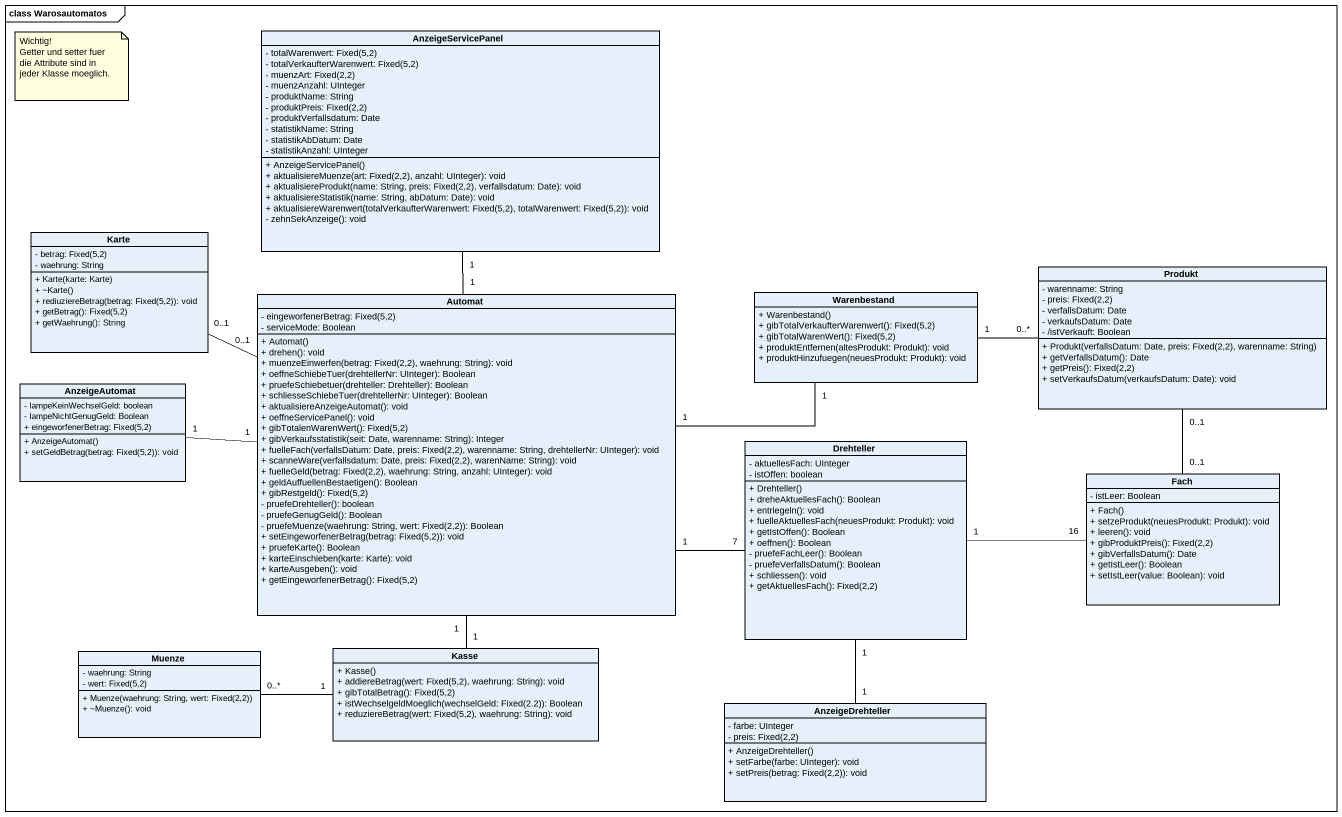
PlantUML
@startuml
mainframe class Warosautomatos
hide circle
hide empty members
skinparam classAttributeIconSize 0
class AnzeigeServicePanel {
  {field} - totalWarenwert: Fixed(5,2)
  {field} - totalVerkaufterWarenwert: Fixed(5,2)
  {field} - muenzArt: Fixed(2,2)
  - muenzAnzahl: UInteger
  - produktName: String
  {field} - produktPreis: Fixed(2,2)
  - produktVerfallsdatum: Date
  - statistikName: String
  - statistikAbDatum: Date
  - statistikAnzahl: UInteger
  + AnzeigeServicePanel()
  + aktualisiereMuenze(art: Fixed(2,2), anzahl: UInteger): void
  + aktualisiereProdukt(name: String, preis: Fixed(2,2), verfallsdatum: Date): void
  + aktualisiereStatistik(name: String, abDatum: Date): void
  + aktualisiereWarenwert(totalVerkaufterWarenwert: Fixed(5,2), totalWarenwert: Fixed(5,2)): void
  - zehnSekAnzeige(): void
}
class Karte {
  {field} - betrag: Fixed(5,2)
  - waehrung: String
  + Karte(karte: Karte)
  + ~Karte()
  + rediuziereBetrag(betrag: Fixed(5,2)): void
  + getBetrag(): Fixed(5,2)
  + getWaehrung(): String
}
class Produkt {
  - warenname: String
  {field} - preis: Fixed(2,2)
  - verfallsDatum: Date
  - verkaufsDatum: Date
  - /istVerkauft: Boolean
  + Produkt(verfallsDatum: Date, preis: Fixed(2,2), warenname: String)
  + getVerfallsDatum(): Date
  + getPreis(): Fixed(2,2)
  + setVerkaufsDatum(verkaufsDatum: Date): void
}
class Automat {
  {field} - eingeworfenerBetrag: Fixed(5,2)
  - serviceMode: Boolean
  + Automat()
  + drehen(): void
  + muenzeEinwerfen(betrag: Fixed(2,2), waehrung: String): void
  + oeffneSchiebeTuer(drehtellerNr: UInteger): Boolean
  + pruefeSchiebetuer(drehteller: Drehteller): Boolean
  + schliesseSchiebeTuer(drehtellerNr: UInteger): Boolean
  + aktualisiereAnzeigeAutomat(): void
  + oeffneServicePanel(): void
  + gibTotalenWarenWert(): Fixed(5,2)
  + gibVerkaufsstatistik(seit: Date, warenname: String): Integer
  + fuelleFach(verfallsDatum: Date, preis: Fixed(2,2), warenname: String, drehtellerNr: UInteger): void
  + scanneWare(verfallsdatum: Date, preis: Fixed(2,2), warenName: String): void
  + fuelleGeld(betrag: Fixed(2,2), waehrung: String, anzahl: UInteger): void
  + geldAuffuellenBestaetigen(): Boolean
  + gibRestgeld(): Fixed(5,2)
  - pruefeDrehteller(): boolean
  - pruefeGenugGeld(): Boolean
  - pruefeMuenze(waehrung: String, wert: Fixed(2,2)): Boolean
  + setEingeworfenerBetrag(betrag: Fixed(5,2)): void
  + pruefeKarte(): Boolean
  + karteEinschieben(karte: Karte): void
  + karteAusgeben(): void
  + getEingeworfenerBetrag(): Fixed(5,2)
}
class Warenbestand {
  + Warenbestand()
  + gibTotalVerkaufterWarenwert(): Fixed(5,2)
  + gibTotalWarenWert(): Fixed(5,2)
  + produktEntfernen(altesProdukt: Produkt): void
  + produktHinzufuegen(neuesProdukt: Produkt): void
}
class AnzeigeAutomat {
  - lampeKeinWechselGeld: boolean
  - lampeNichtGenugGeld: Boolean
  {field} + eingeworfenerBetrag: Fixed(5,2)
  + AnzeigeAutomat()
  + setGeldBetrag(betrag: Fixed(5,2)): void
}
class Drehteller {
  - aktuellesFach: UInteger
  - istOffen: boolean
  + Drehteller()
  + dreheAktuellesFach(): Boolean
  + entriegeln(): void
  + fuelleAktuellesFach(neuesProdukt: Produkt): void
  + getIstOffen(): Boolean
  + oeffnen(): Boolean
  - pruefeFachLeer(): Boolean
  - pruefeVerfallsDatum(): Boolean
  + schliessen(): void
  + getAktuellesFach(): Fixed(2,2)
}
class Fach {
  - istLeer: Boolean
  + Fach()
  + setzeProdukt(neuesProdukt: Produkt): void
  + leeren(): void
  + gibProduktPreis(): Fixed(2,2)
  + gibVerfallsDatum(): Date
  + getIstLeer(): Boolean
  + setIstLeer(value: Boolean): void
}
class Muenze {
  - waehrung: String
  {field} - wert: Fixed(5,2)
  + Muenze(waehrung: String, wert: Fixed(2,2))
  + ~Muenze(): void
}
class Kasse {
  + Kasse()
  + addiereBetrag(wert: Fixed(5,2), waehrung: String): void
  + gibTotalBetrag(): Fixed(5,2)
  + istWechselgeldMoeglich(wechselGeld: Fixed(2.2)): Boolean
  + reduziereBetrag(wert: Fixed(5,2), waehrung: String): void
}
class AnzeigeDrehteller {
  - farbe: UInteger
  {field} - preis: Fixed(2,2)
  + AnzeigeDrehteller()
  + setFarbe(farbe: UInteger): void
  + setPreis(betrag: Fixed(2,2)): void
}
Karte "0..1" -right- "0..1" Automat
Automat "1" -up- "1" AnzeigeServicePanel
Automat "1" -right- "1" Warenbestand
Automat "1" -left- "1" AnzeigeAutomat
Automat "1" -right- "7" Drehteller
Warenbestand "1" -right- "0..*" Produkt
Drehteller "1" -right- "16" Fach
Drehteller "1" -- "1" AnzeigeDrehteller
Fach "0..1" -up- "0..1" Produkt
Kasse "1" -up- "1" Automat
Kasse "1" -left- "0..*" Muenze
note as N1
  Wichtig!
  Getter und setter fuer die Attribute sind in jeder Klasse moeglich.
end note
@enduml
